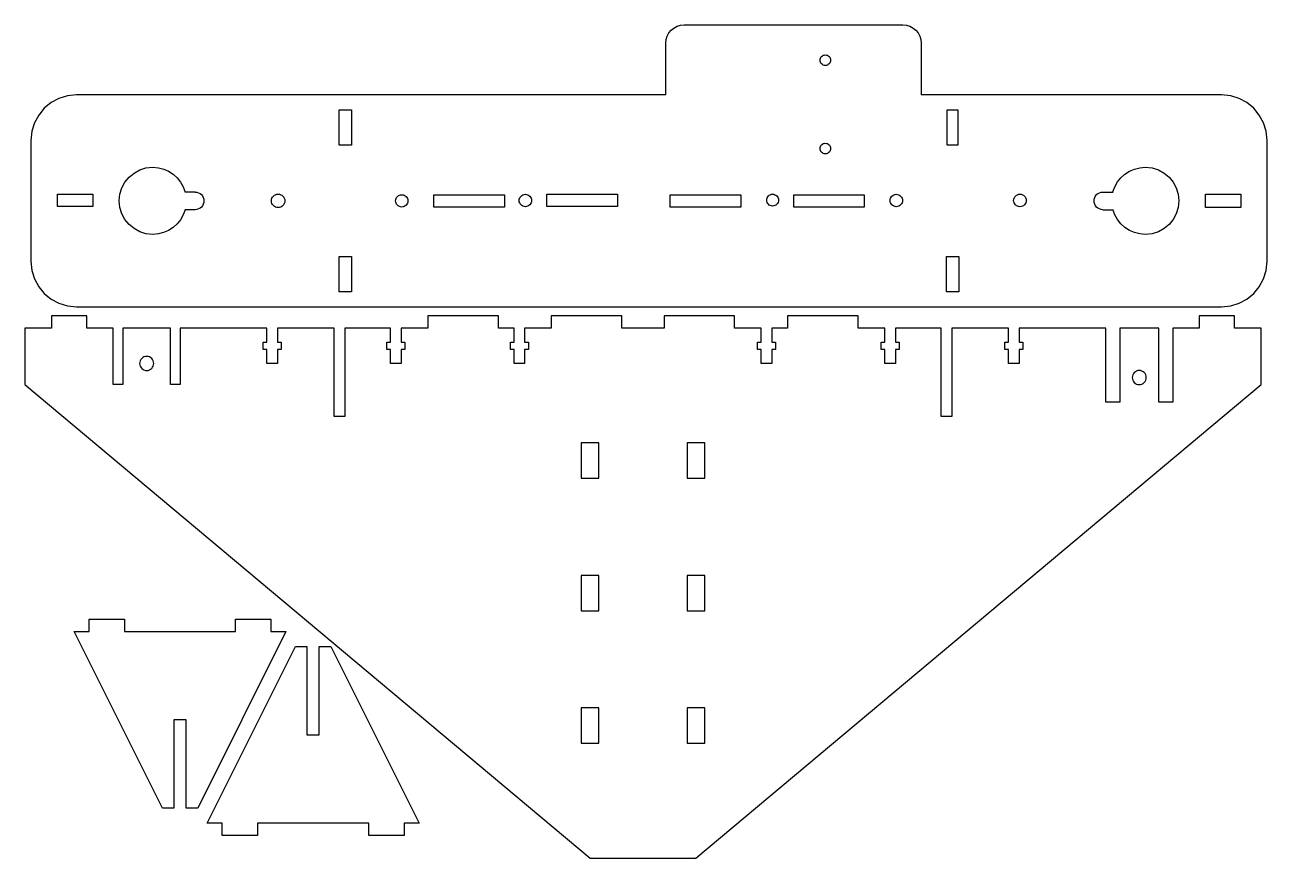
# Model space of a CAD drawing. Extents: x -179 to 172, y -113 to 123.
import ezdxf

# ---------------------------------------------------------------- set-up
doc = ezdxf.new("R2010")
doc.units = 0
doc.layers.add('LAYER_1', color=7, linetype='CONTINUOUS')

msp = doc.modelspace()

# ---------------------------------------------------------------- linework, layer by layer
at = {"layer": 'LAYER_1', "color": 242}
for points in [[(2.17, 103.02), (2.17, 117.63), (2.27, 118.67), (2.58, 119.64), (3.06, 120.53), (3.69, 121.3), (4.46, 121.93), (5.35, 122.41), (6.32, 122.72), (7.37, 122.82), (69.27, 122.82), (70.32, 122.72), (71.29, 122.41), (72.17, 121.93), (72.94, 121.3), (73.58, 120.53), (74.06, 119.64), (74.36, 118.67), (74.47, 117.63), (74.47, 103.02)], [(2.17, 103.02), (-164.67, 103.02), (-167.27, 102.76), (-169.69, 102), (-171.88, 100.81), (-173.8, 99.23), (-175.38, 97.31), (-176.57, 95.12), (-177.33, 92.7), (-177.59, 90.1), (-177.59, 55.94), (-177.33, 53.35), (-176.57, 50.93), (-175.38, 48.73), (-173.8, 46.82), (-171.88, 45.24), (-169.69, 44.04), (-167.27, 43.29), (-164.67, 43.02), (159.49, 43.02), (162.08, 43.29), (164.51, 44.04), (166.7, 45.24), (168.61, 46.82), (170.19, 48.73), (171.39, 50.93), (172.15, 53.35), (172.41, 55.94), (172.41, 90.1), (172.15, 92.7), (171.39, 95.12), (170.19, 97.31), (168.61, 99.23), (166.7, 100.81), (164.51, 102), (162.08, 102.76), (159.49, 103.02), (74.47, 103.02)], [(-133.93, 70.52), (-134.47, 69.03), (-135.23, 67.68), (-136.2, 66.49), (-137.33, 65.47), (-138.61, 64.65), (-140.01, 64.04), (-141.51, 63.65), (-143.09, 63.52), (-145.01, 63.72), (-146.79, 64.27), (-148.4, 65.15), (-149.81, 66.31), (-150.97, 67.71), (-151.84, 69.33), (-152.4, 71.11), (-152.59, 73.02), (-152.4, 74.94), (-151.84, 76.72), (-150.97, 78.34), (-149.81, 79.74), (-148.4, 80.9), (-146.79, 81.78), (-145.01, 82.33), (-143.09, 82.52), (-141.51, 82.39), (-140, 82.01), (-138.59, 81.39), (-137.31, 80.56), (-136.18, 79.54), (-135.22, 78.34), (-134.45, 76.98), (-133.92, 75.49)], [(128.75, 75.53), (129.29, 77.02), (130.05, 78.37), (131.01, 79.56), (132.15, 80.58), (133.43, 81.4), (134.83, 82.01), (136.33, 82.39), (137.91, 82.52), (139.82, 82.33), (141.61, 81.78), (143.22, 80.9), (144.63, 79.74), (145.79, 78.34), (146.66, 76.72), (147.22, 74.94), (147.41, 73.02), (147.22, 71.11), (146.66, 69.33), (145.79, 67.71), (144.63, 66.31), (143.22, 65.15), (141.61, 64.27), (139.82, 63.72), (137.91, 63.52), (136.33, 63.66), (134.82, 64.04), (133.41, 64.66), (132.13, 65.49), (130.99, 66.51), (130.03, 67.71), (129.27, 69.07), (128.73, 70.56)], [(-131.09, 75.52), (-133.92, 75.52)], [(-131.09, 75.52), (-130.59, 75.47), (-130.12, 75.33), (-129.69, 75.1), (-129.32, 74.79), (-129.02, 74.42), (-128.79, 74), (-128.64, 73.53), (-128.59, 73.02), (-128.64, 72.52), (-128.79, 72.05), (-129.02, 71.63), (-129.32, 71.26), (-129.69, 70.95), (-130.12, 70.72), (-130.59, 70.57), (-131.09, 70.52)], [(125.91, 70.52), (125.41, 70.57), (124.94, 70.72), (124.51, 70.95), (124.14, 71.26), (123.84, 71.63), (123.61, 72.05), (123.46, 72.52), (123.41, 73.02), (123.46, 73.53), (123.61, 74), (123.84, 74.42), (124.14, 74.79), (124.51, 75.1), (124.94, 75.33), (125.41, 75.47), (125.91, 75.52)], [(125.91, 75.52), (128.81, 75.52)], [(-131.09, 70.52), (-133.99, 70.52)], [(125.91, 70.52), (128.73, 70.52)], [(-4.3, 37.02), (-10.25, 37.02), (-10.25, 40.52), (-30.25, 40.52), (-30.25, 37.02), (-37.8, 37.02), (-37.8, 33.06), (-36.75, 33.06), (-36.75, 30.96), (-37.8, 30.96), (-37.8, 27.02), (-40.8, 27.02), (-40.8, 30.96), (-41.85, 30.96), (-41.85, 33.06), (-40.8, 33.06), (-40.8, 37.02), (-45.25, 37.02), (-45.25, 40.52), (-65.25, 40.52), (-65.25, 37.02), (-72.8, 37.02), (-72.8, 33.06), (-71.75, 33.06), (-71.75, 30.96), (-72.8, 30.96), (-72.8, 27.02), (-75.8, 27.02), (-75.8, 30.96), (-76.85, 30.96), (-76.85, 33.06), (-75.8, 33.06), (-75.8, 37.02), (-88.75, 37.02), (-88.75, 12.02), (-91.75, 12.02), (-91.75, 37.02), (-107.8, 37.02), (-107.8, 33.06), (-106.75, 33.06), (-106.75, 30.96), (-107.8, 30.96), (-107.8, 27.02), (-110.8, 27.02), (-110.8, 30.96), (-111.85, 30.96), (-111.85, 33.06), (-110.8, 33.06), (-110.8, 37.02), (-135.3, 37.02), (-135.3, 21.02), (-138.05, 21.02), (-138.05, 29.02), (-138.05, 29.02), (-138.05, 37.02), (-151.55, 37.02), (-151.55, 21.02), (-154.3, 21.02), (-154.3, 37.02), (-161.8, 37.02), (-161.8, 40.52), (-171.8, 40.52), (-171.8, 37.02), (-179.3, 37.02), (-179.3, 21.02), (-19.3, -112.98), (10.7, -112.98), (170.7, 21.02), (170.7, 37.02)], [(170.7, 37.02), (163.2, 37.02), (163.2, 40.52), (153.2, 40.52), (153.2, 37.02), (145.7, 37.02), (145.7, 16.02), (141.7, 16.02), (141.7, 37.02), (130.7, 37.02), (130.7, 16.02), (126.7, 16.02), (126.7, 37.02), (102.2, 37.02), (102.2, 33.06), (103.25, 33.06), (103.25, 30.96), (102.2, 30.96), (102.2, 27.02), (99.2, 27.02), (99.2, 30.96), (98.15, 30.96), (98.15, 33.06), (99.2, 33.06), (99.2, 37.02), (83.15, 37.02), (83.15, 12.02), (80.15, 12.02), (80.15, 37.02), (71.65, 37.02), (67.2, 37.02), (67.2, 33.06), (68.25, 33.06), (68.25, 30.96), (67.2, 30.96), (67.2, 27.02), (64.2, 27.02), (64.2, 30.96), (63.15, 30.96), (63.15, 33.06), (64.2, 33.06), (64.2, 37.02), (56.65, 37.02), (56.65, 40.52), (36.65, 40.52), (36.65, 37.02), (32.2, 37.02), (32.2, 33.06), (33.25, 33.06), (33.25, 30.96), (32.2, 30.96), (32.2, 27.02), (29.2, 27.02), (29.2, 30.96), (28.15, 30.96), (28.15, 33.06), (29.2, 33.06), (29.2, 37.02), (21.65, 37.02), (21.65, 40.52), (1.65, 40.52), (1.65, 37.02), (-4.3, 37.02)]]:
    msp.add_lwpolyline(points, dxfattribs=at)
for points in [[(47.32, 111.32), (47.02, 111.35), (46.73, 111.44), (46.48, 111.58), (46.26, 111.76), (46.07, 111.98), (45.94, 112.24), (45.85, 112.52), (45.82, 112.82), (45.85, 113.13), (45.94, 113.41), (46.07, 113.66), (46.26, 113.88), (46.48, 114.07), (46.73, 114.21), (47.02, 114.29), (47.32, 114.32), (47.62, 114.29), (47.9, 114.21), (48.16, 114.07), (48.38, 113.88), (48.56, 113.66), (48.7, 113.41), (48.79, 113.13), (48.82, 112.82), (48.79, 112.52), (48.7, 112.24), (48.56, 111.98), (48.38, 111.76), (48.16, 111.58), (47.9, 111.44), (47.62, 111.35), (47.32, 111.32)], [(-86.79, 98.77), (-86.79, 88.77), (-90.29, 88.77), (-90.29, 98.77), (-86.79, 98.77)], [(84.86, 98.77), (84.86, 88.77), (81.86, 88.77), (81.86, 98.77), (84.86, 98.77)], [(47.32, 86.32), (47.02, 86.35), (46.73, 86.44), (46.48, 86.58), (46.26, 86.76), (46.07, 86.98), (45.94, 87.24), (45.85, 87.52), (45.82, 87.82), (45.85, 88.13), (45.94, 88.41), (46.07, 88.66), (46.26, 88.88), (46.48, 89.07), (46.73, 89.21), (47.02, 89.29), (47.32, 89.32), (47.62, 89.29), (47.9, 89.21), (48.16, 89.07), (48.38, 88.88), (48.56, 88.66), (48.7, 88.41), (48.79, 88.13), (48.82, 87.82), (48.79, 87.52), (48.7, 87.24), (48.56, 86.98), (48.38, 86.76), (48.16, 86.58), (47.9, 86.44), (47.62, 86.35), (47.32, 86.32)], [(-160.09, 71.38), (-170.09, 71.38), (-170.09, 74.88), (-160.09, 74.88), (-160.09, 71.38)], [(-107.59, 71.13), (-107.97, 71.17), (-108.33, 71.28), (-108.65, 71.45), (-108.93, 71.69), (-109.16, 71.97), (-109.34, 72.29), (-109.45, 72.64), (-109.48, 73.02), (-109.45, 73.41), (-109.34, 73.76), (-109.16, 74.08), (-108.93, 74.36), (-108.65, 74.59), (-108.33, 74.77), (-107.97, 74.88), (-107.59, 74.92), (-107.21, 74.88), (-106.85, 74.77), (-106.53, 74.59), (-106.25, 74.36), (-106.02, 74.08), (-105.85, 73.76), (-105.74, 73.41), (-105.7, 73.02), (-105.74, 72.64), (-105.85, 72.29), (-106.02, 71.97), (-106.25, 71.69), (-106.53, 71.45), (-106.85, 71.28), (-107.21, 71.17), (-107.59, 71.13)], [(-72.59, 71.28), (-72.94, 71.32), (-73.27, 71.42), (-73.57, 71.58), (-73.82, 71.79), (-74.04, 72.05), (-74.2, 72.34), (-74.3, 72.67), (-74.33, 73.02), (-74.3, 73.38), (-74.2, 73.7), (-74.04, 74), (-73.82, 74.26), (-73.57, 74.47), (-73.27, 74.63), (-72.94, 74.73), (-72.59, 74.77), (-72.24, 74.73), (-71.91, 74.63), (-71.62, 74.47), (-71.36, 74.26), (-71.15, 74), (-70.98, 73.7), (-70.88, 73.38), (-70.85, 73.02), (-70.88, 72.67), (-70.98, 72.34), (-71.15, 72.05), (-71.36, 71.79), (-71.62, 71.58), (-71.91, 71.42), (-72.24, 71.32), (-72.59, 71.28)], [(-43.54, 71.27), (-63.54, 71.27), (-63.54, 74.77), (-43.54, 74.77), (-43.54, 71.27)], [(-37.59, 71.37), (-37.94, 71.41), (-38.27, 71.51), (-38.57, 71.67), (-38.83, 71.89), (-39.04, 72.14), (-39.2, 72.44), (-39.31, 72.77), (-39.34, 73.12), (-39.31, 73.48), (-39.2, 73.81), (-39.04, 74.1), (-38.83, 74.36), (-38.57, 74.58), (-38.27, 74.74), (-37.94, 74.84), (-37.59, 74.87), (-37.24, 74.84), (-36.91, 74.74), (-36.61, 74.58), (-36.35, 74.36), (-36.14, 74.1), (-35.98, 73.81), (-35.88, 73.48), (-35.84, 73.12), (-35.88, 72.77), (-35.98, 72.44), (-36.14, 72.14), (-36.35, 71.89), (-36.61, 71.67), (-36.91, 71.51), (-37.24, 71.41), (-37.59, 71.37)], [(-11.5, 71.38), (-31.5, 71.38), (-31.5, 74.88), (-11.5, 74.88), (-11.5, 71.38)], [(23.36, 71.27), (3.36, 71.27), (3.36, 74.77), (23.36, 74.77), (23.36, 71.27)], [(32.41, 71.54), (32.07, 71.58), (31.75, 71.68), (31.47, 71.83), (31.22, 72.04), (31.02, 72.28), (30.86, 72.57), (30.76, 72.89), (30.73, 73.22), (30.76, 73.56), (30.86, 73.88), (31.02, 74.16), (31.22, 74.41), (31.47, 74.62), (31.75, 74.77), (32.07, 74.87), (32.41, 74.9), (32.75, 74.87), (33.06, 74.77), (33.35, 74.62), (33.6, 74.41), (33.8, 74.16), (33.96, 73.88), (34.06, 73.56), (34.09, 73.22), (34.06, 72.89), (33.96, 72.57), (33.8, 72.28), (33.6, 72.04), (33.35, 71.83), (33.06, 71.68), (32.75, 71.58), (32.41, 71.54)], [(58.36, 71.27), (38.36, 71.27), (38.36, 74.77), (58.36, 74.77), (58.36, 71.27)], [(67.41, 71.36), (67.05, 71.4), (66.72, 71.5), (66.42, 71.66), (66.16, 71.88), (65.95, 72.14), (65.79, 72.44), (65.68, 72.77), (65.65, 73.12), (65.68, 73.48), (65.79, 73.81), (65.95, 74.11), (66.16, 74.37), (66.42, 74.58), (66.72, 74.75), (67.05, 74.85), (67.41, 74.88), (67.76, 74.85), (68.09, 74.75), (68.39, 74.58), (68.65, 74.37), (68.87, 74.11), (69.03, 73.81), (69.13, 73.48), (69.17, 73.12), (69.13, 72.77), (69.03, 72.44), (68.87, 72.14), (68.65, 71.88), (68.39, 71.66), (68.09, 71.5), (67.76, 71.4), (67.41, 71.36)], [(102.41, 71.34), (102.05, 71.38), (101.72, 71.48), (101.41, 71.65), (101.15, 71.86), (100.93, 72.13), (100.77, 72.43), (100.66, 72.76), (100.63, 73.12), (100.66, 73.48), (100.77, 73.82), (100.93, 74.12), (101.15, 74.38), (101.41, 74.6), (101.72, 74.76), (102.05, 74.87), (102.41, 74.9), (102.77, 74.87), (103.1, 74.76), (103.4, 74.6), (103.67, 74.38), (103.89, 74.12), (104.05, 73.82), (104.15, 73.48), (104.19, 73.12), (104.15, 72.76), (104.05, 72.43), (103.89, 72.13), (103.67, 71.86), (103.4, 71.65), (103.1, 71.48), (102.77, 71.38), (102.41, 71.34)], [(164.91, 71.16), (154.91, 71.16), (154.91, 74.88), (164.91, 74.88), (164.91, 71.16)], [(-86.79, 57.27), (-86.79, 47.27), (-90.29, 47.27), (-90.29, 57.27), (-86.79, 57.27)], [(85.11, 57.27), (85.11, 47.27), (81.61, 47.27), (81.61, 57.27), (85.11, 57.27)], [(-144.8, 29.02), (-145.19, 28.98), (-145.57, 28.87), (-145.91, 28.68), (-146.22, 28.43), (-146.47, 28.13), (-146.65, 27.78), (-146.76, 27.41), (-146.8, 27.02), (-146.76, 26.63), (-146.65, 26.25), (-146.47, 25.91), (-146.22, 25.6), (-145.91, 25.36), (-145.57, 25.17), (-145.19, 25.06), (-144.8, 25.02), (-144.41, 25.06), (-144.04, 25.17), (-143.69, 25.36), (-143.39, 25.6), (-143.14, 25.91), (-142.96, 26.25), (-142.84, 26.63), (-142.8, 27.02), (-142.84, 27.41), (-142.96, 27.78), (-143.14, 28.13), (-143.39, 28.43), (-143.69, 28.68), (-144.04, 28.87), (-144.41, 28.98)], [(136.2, 25.02), (135.81, 24.98), (135.43, 24.87), (135.09, 24.68), (134.78, 24.43), (134.53, 24.13), (134.35, 23.78), (134.24, 23.41), (134.2, 23.02), (134.24, 22.63), (134.35, 22.25), (134.53, 21.91), (134.78, 21.6), (135.09, 21.36), (135.43, 21.17), (135.81, 21.06), (136.2, 21.02), (136.59, 21.06), (136.96, 21.17), (137.31, 21.36), (137.61, 21.6), (137.86, 21.91), (138.04, 22.25), (138.16, 22.63), (138.2, 23.02), (138.16, 23.41), (138.04, 23.78), (137.86, 24.13), (137.61, 24.43), (137.31, 24.68), (136.96, 24.87), (136.59, 24.98)], [(-21.8, -5.48), (-16.8, -5.48), (-16.8, 4.52), (-21.8, 4.52), (-21.8, -5.48)], [(8.2, -5.48), (13.2, -5.48), (13.2, 4.52), (8.2, 4.52), (8.2, -5.48)], [(-21.8, -42.98), (-16.8, -42.98), (-16.8, -32.98), (-21.8, -32.98), (-21.8, -42.98)], [(8.2, -42.98), (13.2, -42.98), (13.2, -32.98), (8.2, -32.98), (8.2, -42.98)], [(-109.62, -48.81), (-105.37, -48.81), (-130.37, -98.81), (-133.62, -98.81), (-133.62, -73.81), (-137.12, -73.81), (-137.12, -98.81), (-140.37, -98.81), (-165.37, -48.81), (-161.12, -48.81), (-161.12, -45.31), (-151.12, -45.31), (-151.12, -48.81), (-119.62, -48.81), (-119.62, -45.31), (-109.62, -45.31), (-109.62, -48.81)], [(-123.46, -103.09), (-127.71, -103.09), (-102.71, -53.09), (-99.46, -53.09), (-99.46, -78.09), (-95.96, -78.09), (-95.96, -53.09), (-92.71, -53.09), (-67.71, -103.09), (-71.96, -103.09), (-71.96, -106.59), (-81.96, -106.59), (-81.96, -103.09), (-113.46, -103.09), (-113.46, -106.59), (-123.46, -106.59), (-123.46, -103.09)], [(-21.8, -80.48), (-16.8, -80.48), (-16.8, -70.48), (-21.8, -70.48), (-21.8, -80.48)], [(8.2, -80.48), (13.2, -80.48), (13.2, -70.48), (8.2, -70.48), (8.2, -80.48)]]:
    msp.add_lwpolyline(points, close=True, dxfattribs=at)

doc.saveas('drawing.dxf')
